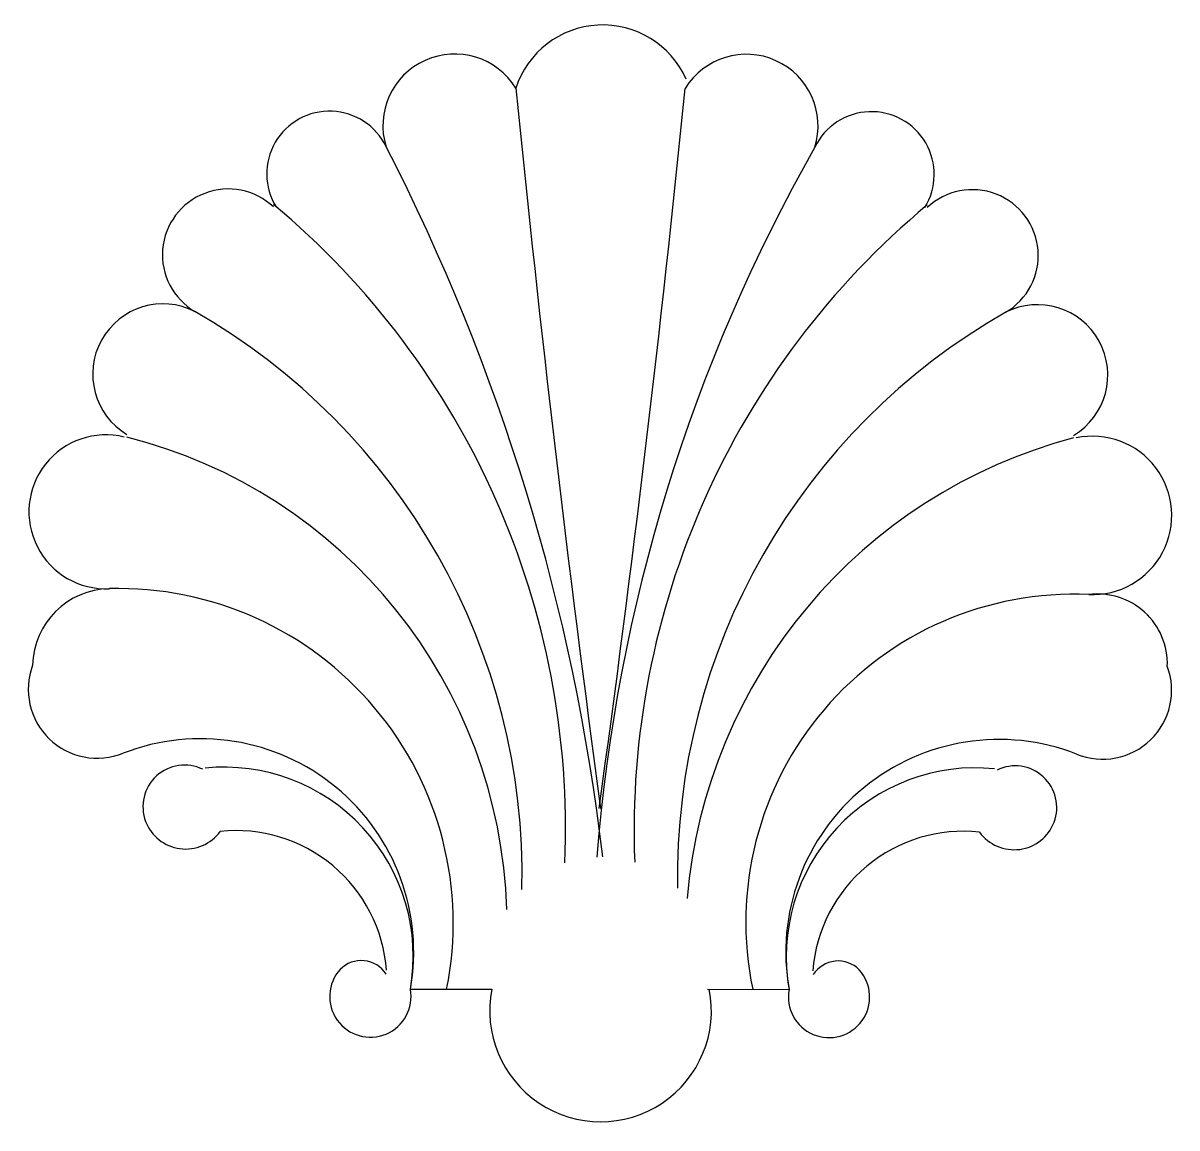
# Model space of a CAD drawing. Extents: x 540 to 838, y 1498 to 1783.
import ezdxf

# ---------------------------------------------------------------- set-up
doc = ezdxf.new("R2010")
doc.units = 0
doc.header["$MEASUREMENT"] = 0
for name, color, linetype in [('2', 4, 'CONTINUOUS'), ('3', 3, 'CONTINUOUS'), ('4', 4, 'CONTINUOUS')]:
    doc.layers.add(name, color=color, linetype=linetype)

# ---------------------------------------------------------------- blocks, each defined once
blk = doc.blocks.new('BD14')
at = {"layer": '3'}
for centre, radius, start, end in [((7720.72, 1157.17), 7788.61, 185.724982, 187.689378), ((-7043.97, 1091.06), 7112.88, 352.113058, 354.264094), ((-756.55, 8.46), 764.67, 6.66462, 27.25746), ((628.19, 47.58), 629.35, 150.39188, 175.47937), ((-310.71, 107.39), 299.99, 357.6412, 50.0866), ((314.47, 106.82), 299.99, 129.8091, 182.2147), ((-265.89, 90.39), 239.17, 358.7526, 60.2516), ((269.62, 89.91), 239.17, 119.6442, 180.994), ((-217.66, 72.06), 185.39, 1.807, 75.7995), ((225.56, 65.68), 192.24, 104.8765, 175.1648), ((-175.31, 72.8), 123.24, 348.6161, 91.5411), ((176.38, 73.15), 120.79, 87.4216, 191.7896), ((-145.08, 62.28), 78.45, 349.859, 111.2438)]:
    blk.add_arc(centre, radius, start, end, dxfattribs=at)
at = {"layer": '4'}
for p, q in [((-67.85, 48.47), (-37.85, 48.47)), ((71.51, 48.34), (41.51, 48.4))]:
    blk.add_line(p, q, dxfattribs=at)
for centre, radius, start, end in [((2.93, 369.97), 33.58, 23.8106, 162.211), ((-51.56, 366.43), 26.41, 31.4981, 197.0972), ((55.79, 366.33), 26.41, 342.7986, 148.3977), ((-97.63, 348.69), 23.1, 25.5995, 211.7803), ((101.83, 348.5), 23.1, 328.1154, 154.2962), ((-134.87, 318.91), 24.23, 46.6132, 239.6104), ((139.02, 318.66), 24.23, 300.2854, 133.2825), ((-158.89, 274.96), 25.88, 62.9717, 239.0941), ((162.96, 274.66), 25.88, 300.8017, 116.9241), ((-179.91, 224.28), 28.33, 76.1942, 272.5981), ((183.2, 222.95), 29.16, 267.2785, 101.9359), ((-178.07, 167.19), 28.8, 91.0972, 178.7306), ((185.1, 168.38), 25.65, 357.9143, 97.3565), ((-183.07, 158.94), 25.4, 159.5115, 292.1181), ((186.93, 158.6), 25.4, 247.7776, 20.3843), ((148.76, 62.02), 78.45, 68.6519, 190.0367), ((-150.96, 115.71), 15.31, 63.9992, 200.7577), ((-136.4, 60.65), 69.62, 349.9263, 95.7204), ((140.08, 60.4), 69.62, 84.1754, 189.9695), ((154.74, 115.43), 15.31, 339.1381, 115.8966), ((-150.58, 115.85), 15.72, 200.7577, 324.063), ((-132.05, 51.35), 55.58, 4.2585, 95.9998), ((135.71, 51.11), 55.58, 83.8959, 175.6372), ((154.36, 115.58), 15.72, 215.8328, 339.1381), ((-82.57, 45.8), 14.96, 137.9287, 10.2845), ((-85.93, 48.16), 10.9, 32.8818, 135.2928), ((86.23, 45.65), 14.96, 169.6113, 41.9671), ((89.59, 48), 10.9, 44.603, 147.0139), ((2.15, 40.52), 40.78, 168.7508, 11.2492)]:
    blk.add_arc(centre, radius, start, end, dxfattribs=at)

msp = doc.modelspace()

# ---------------------------------------------------------------- block references
at = {"layer": '2', "xscale": 0.7, "yscale": 0.7, "zscale": 0.7}
msp.add_blockref('BD14', (687.61, 1499.85), dxfattribs=at)

doc.saveas('drawing.dxf')
